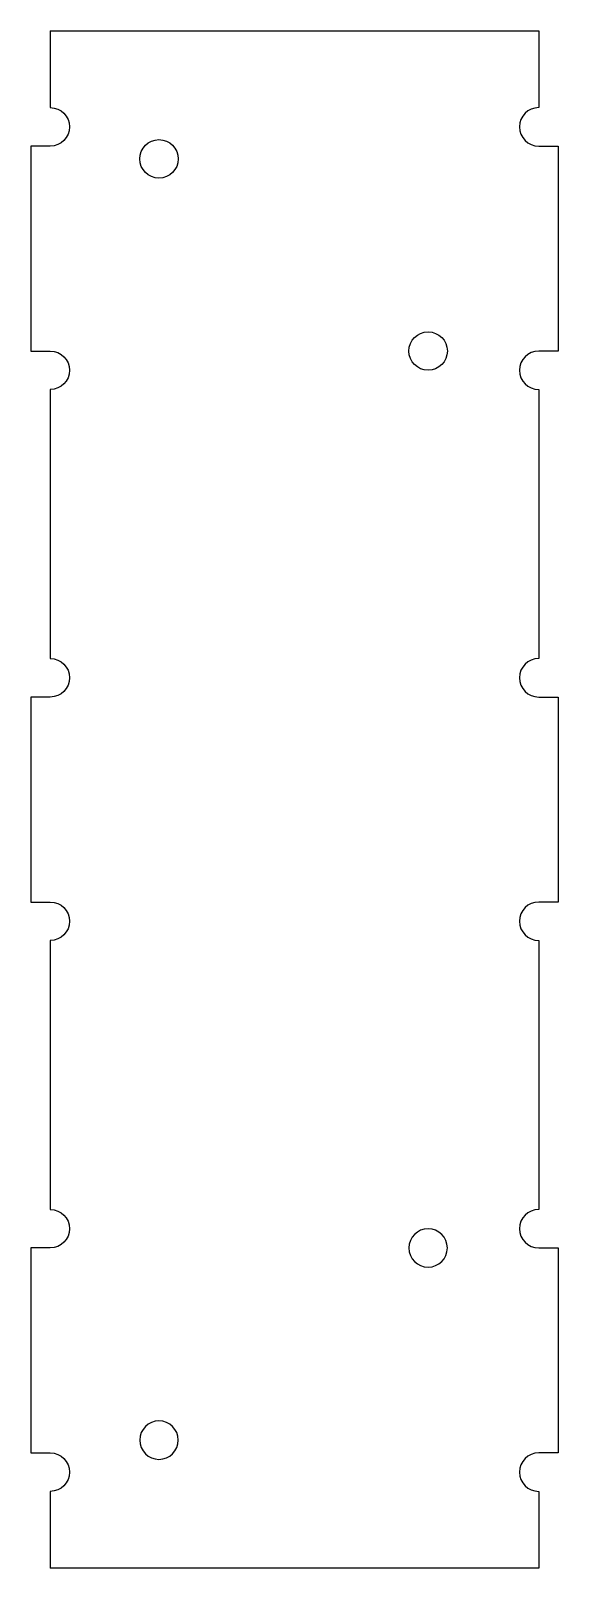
# Model space of a CAD drawing. Extents: x 0 to 41, y -60 to 60.
import ezdxf

# ---------------------------------------------------------------- set-up
doc = ezdxf.new("R2010")
doc.units = 0
doc.layers.add('1', color=7, linetype='CONTINUOUS')

msp = doc.modelspace()

# ---------------------------------------------------------------- linework, layer by layer
at = {"layer": '1', "color": 163, "linetype": 'CONTINUOUS'}
for p, q in [((1.524, 60), (1.524, 54)), ((1.524, 60), (39.624, 60)), ((39.624, 60), (39.624, 54)), ((0, 51), (0, 35)), ((1.524, 51), (0, 51)), ((39.624, 51), (41.148, 51)), ((41.148, 51), (41.148, 35)), ((0, 35), (1.524, 35)), ((41.148, 35), (39.624, 35)), ((1.524, 32), (1.524, 11)), ((39.624, 32), (39.624, 11)), ((0, 8), (0, -8)), ((1.524, 8), (0, 8)), ((39.624, 8), (41.148, 8)), ((41.148, 8), (41.148, -8)), ((0, -8), (1.524, -8)), ((41.148, -8), (39.624, -8)), ((1.524, -11), (1.524, -32)), ((39.624, -11), (39.624, -32)), ((0, -35), (0, -51)), ((1.524, -35), (0, -35)), ((39.624, -35), (41.148, -35)), ((41.148, -35), (41.148, -51)), ((0, -51), (1.524, -51)), ((41.148, -51), (39.624, -51)), ((1.524, -54), (1.524, -60)), ((39.624, -54), (39.624, -60)), ((39.624, -60), (1.524, -60))]:
    msp.add_line(p, q, dxfattribs=at)
for centre in [(10, 50), (31, 35)]:
    msp.add_circle(centre, 1.5, dxfattribs=at)
at = {"layer": '1', "color": 163, "linetype": 'CONTINUOUS', "extrusion": (0, 0, -1)}
for centre in [(-31, -35), (-10, -50)]:
    msp.add_circle(centre, 1.5, dxfattribs=at)
for centre in [(-1.524, 52.5), (-1.524, 33.5), (-1.524, 9.5), (-1.524, -9.5), (-1.524, -33.5), (-1.524, -52.5)]:
    msp.add_arc(centre, 1.5, 90, 270, dxfattribs=at)
at = {"layer": '1', "color": 163, "linetype": 'CONTINUOUS'}
for centre in [(39.624, 52.5), (39.624, 33.5), (39.624, 9.5), (39.624, -9.5), (39.624, -33.5), (39.624, -52.5)]:
    msp.add_arc(centre, 1.5, 90, 270, dxfattribs=at)

doc.saveas('drawing.dxf')
